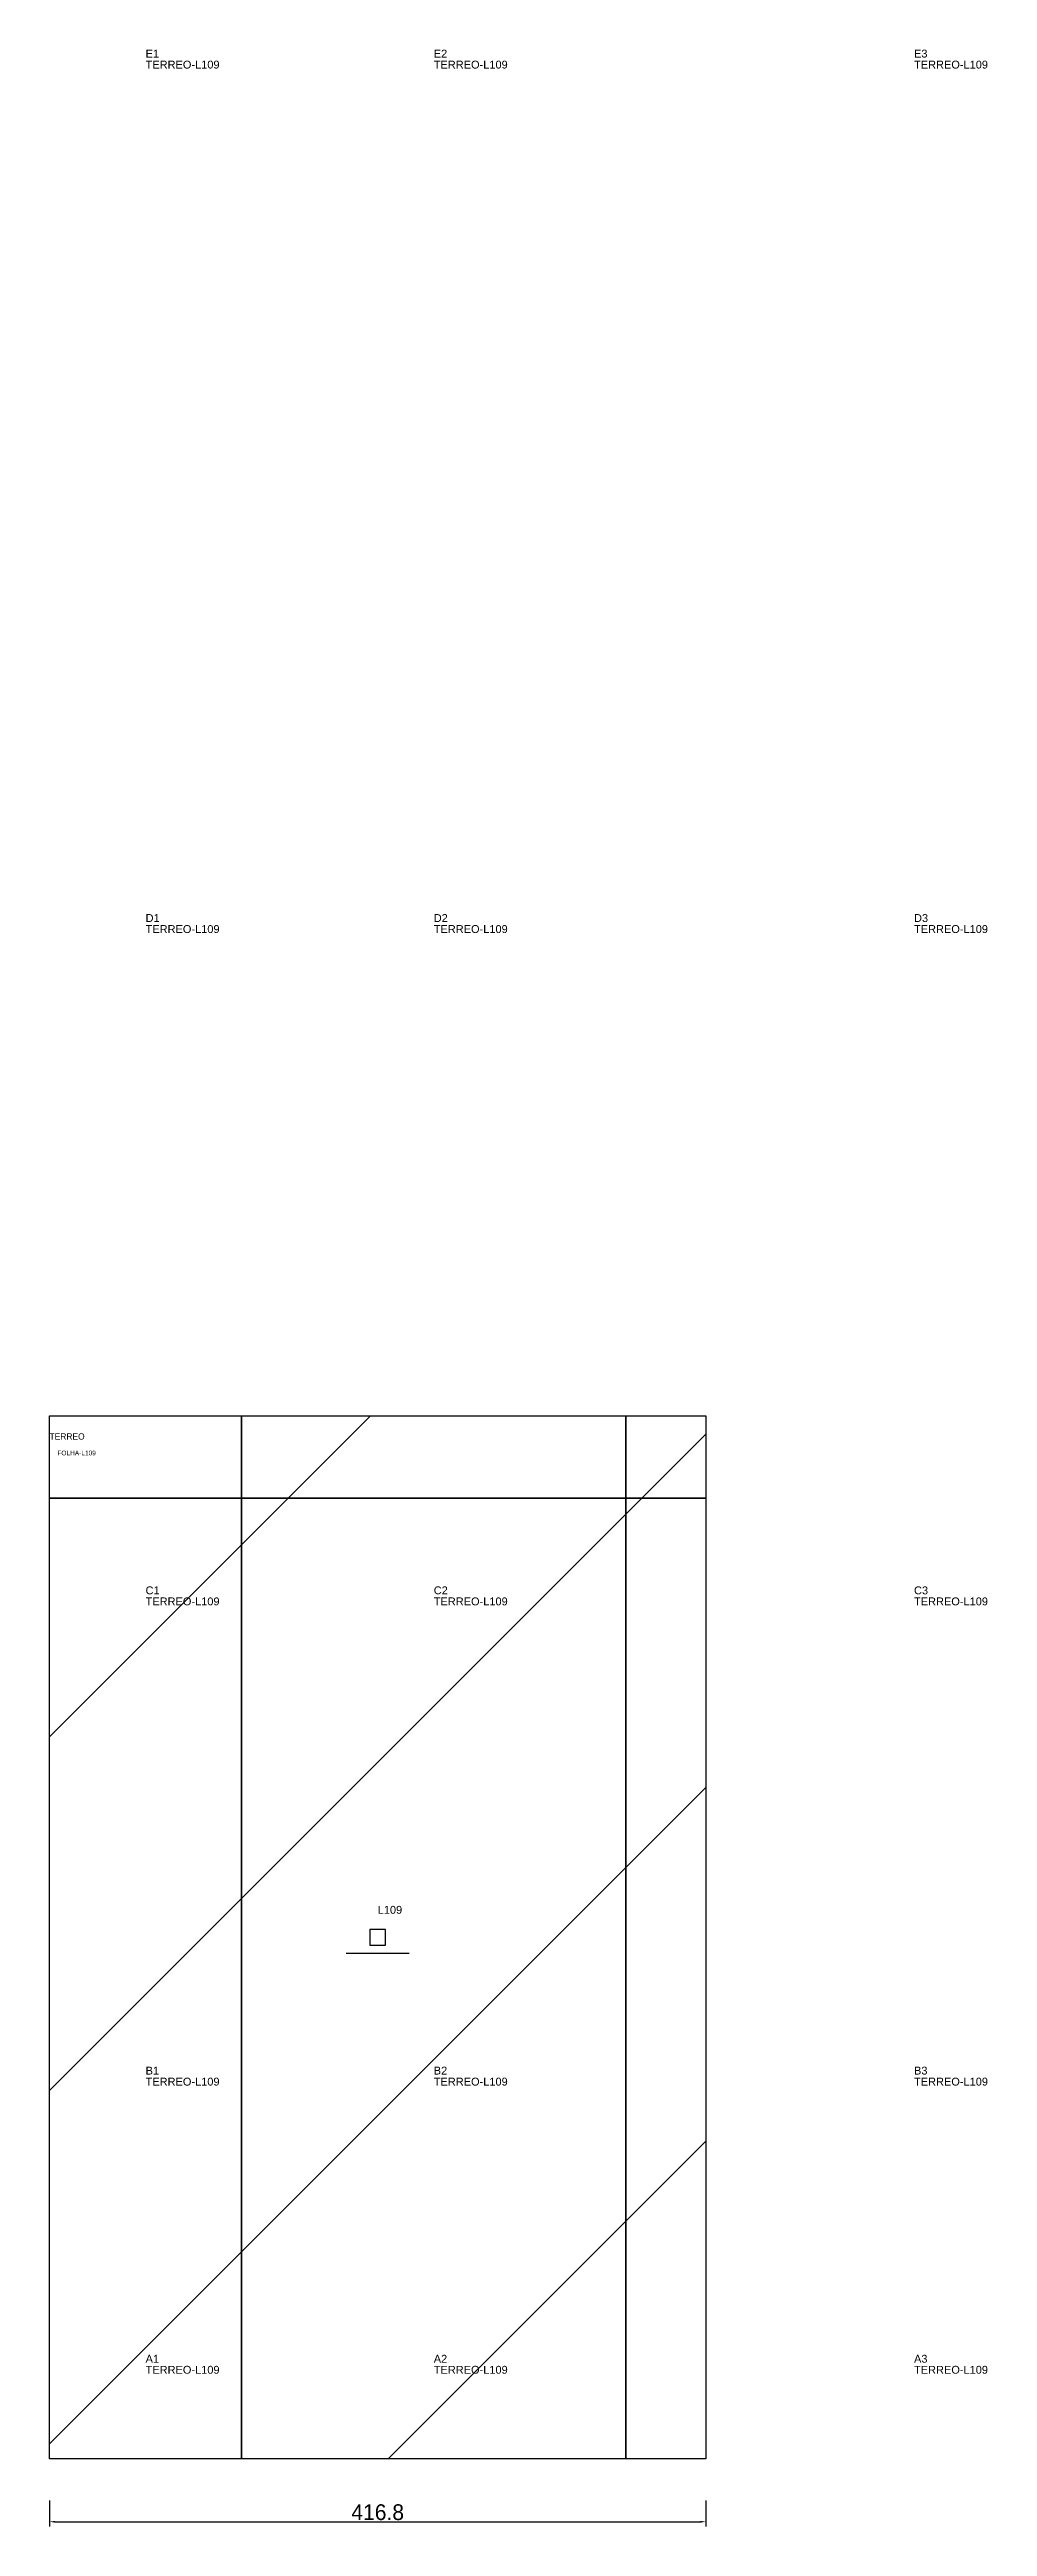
# Model space of a CAD drawing. Header units: metres. Extents: x 222 to 818, y -504 to 1069.
import ezdxf

# ---------------------------------------------------------------- set-up
doc = ezdxf.new("R2010")
doc.units = ezdxf.units.M
for name, color, linetype in [('3', 3, 'CONTINUOUS'), ('AUX00', 7, 'CONTINUOUS'), ('COTA', 241, 'CONTINUOUS'), ('FOLHA', 255, 'CONTINUOUS'), ('Hachura', 251, 'CONTINUOUS'), ('NOMENCLATURA', 7, 'CONTINUOUS'), ('Nível', 160, 'CONTINUOUS'), ('Painéis', 200, 'CONTINUOUS'), ('Pilares', 5, 'CONTINUOUS'), ('SARR_2.2x7', 40, 'CONTINUOUS')]:
    doc.layers.add(name, color=color, linetype=linetype)
doc.styles.add('ARIAL', font='Arial.ttf')
doc.styles.add('STR_STANDARD', font='arial.ttf')
doc.dimstyles.new('EZ DXF', dxfattribs={"dimtxt": 10, "dimasz": 3.5, "dimexe": 3, "dimexo": 1.5, "dimgap": 1, "dimtad": 1, "dimdec": 1, "dimdsep": 46, "dimcen": 2.5, "dimazin": 3, "dimtfac": 1, "dimtmove": 0, "dimatfit": 3})

msp = doc.modelspace()

# ---------------------------------------------------------------- hatches: boundary and pattern name
at = {"layer": 'Hachura'}
h = msp.add_hatch(dxfattribs=at)
h.set_pattern_fill('ANSI31', scale=50)
h.paths.add_polyline_path([(222.2, 201.5), (639, 201.5), (639, -460.75), (222.2, -460.75)])
h = msp.add_hatch(dxfattribs=at)
h.set_pattern_fill('ANSI31', scale=50)
h.paths.add_polyline_path([(222.2, 201.5), (639, 201.5), (639, -460.75), (222.2, -460.75)])

# ---------------------------------------------------------------- linework, layer by layer
at = {"layer": '3'}
for points in [[(344.2, -460.75), (344.2, 201.5)], [(344.2, -460.75), (344.2, 201.5)], [(588.2, -460.75), (588.2, 201.5)], [(588.2, -460.75), (588.2, 201.5)], [(222.2, 149.25), (639, 149.25)], [(222.2, 149.25), (639, 149.25)]]:
    msp.add_lwpolyline(points, close=True, dxfattribs=at)
at = {"layer": 'Painéis', "color": 200}
for p, q in [((222.2, 201.5), (639, 201.5)), ((222.2, -460.75), (222.2, 201.5)), ((222.2, 201.5), (639, 201.5)), ((222.2, -460.75), (222.2, 201.5)), ((639, 201.5), (639, -460.75)), ((639, 201.5), (639, -460.75)), ((639, -460.75), (222.2, -460.75)), ((639, -460.75), (222.2, -460.75))]:
    msp.add_line(p, q, dxfattribs=at)
at = {"layer": 'Pilares'}
msp.add_lwpolyline([(425.6, -134.63), (435.6, -134.63), (435.6, -124.63), (425.6, -124.63)], close=True, dxfattribs=at)
msp.add_lwpolyline([(425.6, -134.63), (435.6, -134.63), (435.6, -124.63), (425.6, -124.63)], close=True, dxfattribs=at)
at = {"layer": 'SARR_2.2x7'}
msp.add_line((410.6, -139.63), (450.6, -139.63), dxfattribs=at)
msp.add_line((410.6, -139.63), (450.6, -139.63), dxfattribs=at)

# ---------------------------------------------------------------- texts
at = {"layer": '3', "style": 'STR_STANDARD'}
for s, p in [('E1', (283.2, 1064.25)), ('E1', (283.2, 1064.25)), ('E2', (466.2, 1064.25)), ('E2', (466.2, 1064.25)), ('E3', (771.2, 1064.25)), ('E3', (771.2, 1064.25)), ('D1', (283.2, 515.25)), ('D1', (283.2, 515.25)), ('D2', (466.2, 515.25)), ('D2', (466.2, 515.25)), ('D3', (771.2, 515.25)), ('D3', (771.2, 515.25)), ('C1', (283.2, 88.25)), ('C1', (283.2, 88.25)), ('C2', (466.2, 88.25)), ('C2', (466.2, 88.25)), ('C3', (771.2, 88.25)), ('C3', (771.2, 88.25)), ('B1', (283.2, -216.75)), ('B1', (283.2, -216.75)), ('B2', (466.2, -216.75)), ('B2', (466.2, -216.75)), ('B3', (771.2, -216.75)), ('B3', (771.2, -216.75)), ('A1', (283.2, -399.75)), ('A1', (283.2, -399.75)), ('A2', (466.2, -399.75)), ('A2', (466.2, -399.75)), ('A3', (771.2, -399.75)), ('A3', (771.2, -399.75))]:
    msp.add_text(s, height=5, dxfattribs=at).set_placement(p)
at = {"layer": 'AUX00', "style": 'STR_STANDARD'}
for p in [(283.2, 1057.25), (283.2, 1057.25), (466.2, 1057.25), (466.2, 1057.25), (771.2, 1057.25), (771.2, 1057.25), (283.2, 508.25), (283.2, 508.25), (466.2, 508.25), (466.2, 508.25), (771.2, 508.25), (771.2, 508.25), (283.2, 81.25), (283.2, 81.25), (466.2, 81.25), (466.2, 81.25), (771.2, 81.25), (771.2, 81.25), (283.2, -223.75), (283.2, -223.75), (466.2, -223.75), (466.2, -223.75), (771.2, -223.75), (771.2, -223.75), (283.2, -406.75), (283.2, -406.75), (466.2, -406.75), (466.2, -406.75), (771.2, -406.75), (771.2, -406.75)]:
    msp.add_text('TERREO-L109', height=5, dxfattribs=at).set_placement(p)
at = {"layer": 'FOLHA'}
msp.add_text('FOLHA-L109', height=3, dxfattribs=at).set_placement((227.2, 176.5))
msp.add_text('FOLHA-L109', height=3, dxfattribs=at).set_placement((227.2, 176.5))
at = {"layer": 'NOMENCLATURA', "insert": (430.6, -109.63), "char_height": 5, "attachment_point": 1, "style": 'ARIAL'}
msp.add_mtext('L109', dxfattribs=at)
msp.add_mtext('L109', dxfattribs=at)
at = {"layer": 'Nível'}
msp.add_text('TERREO', height=4, dxfattribs=at).set_placement((222.2, 186.5))
msp.add_text('TERREO', height=4, dxfattribs=at).set_placement((222.2, 186.5))

# ---------------------------------------------------------------- dimensions: what is measured, and where the dimension line sits
at = {"layer": 'COTA'}
msp.add_linear_dim(base=(222.2, -500.75), p1=(222.2, -485.75), p2=(639, -485.75), dimstyle='EZ DXF', dxfattribs=at).render()
msp.add_linear_dim(base=(222.2, -500.75), p1=(222.2, -485.75), p2=(639, -485.75), dimstyle='EZ DXF', dxfattribs=at).render()

doc.saveas('drawing.dxf')
